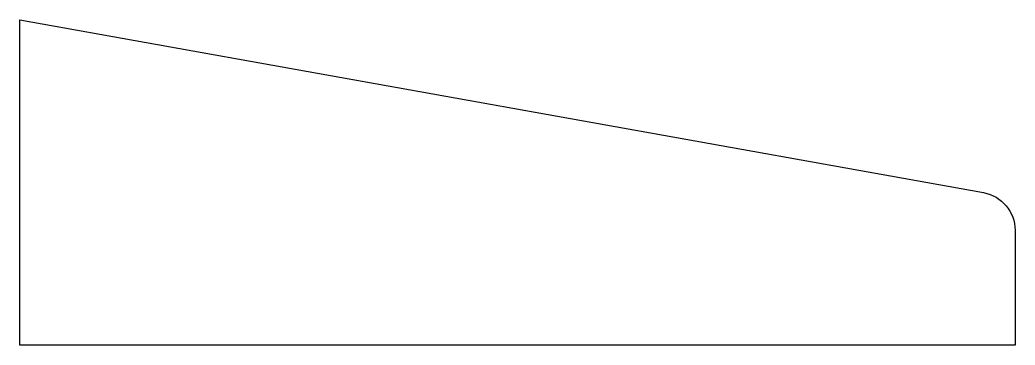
# Model space of a CAD drawing. Header units: metres. Extents: x 0 to 0.52, y -0.17 to 0.
import ezdxf

# ---------------------------------------------------------------- set-up
doc = ezdxf.new("R2010")
doc.units = ezdxf.units.M
doc.header["$LTSCALE"] = 0.2

msp = doc.modelspace()

# ---------------------------------------------------------------- linework, layer by layer
at = {"flags": 128}
msp.add_lwpolyline([(0, -0.17), (0, 0), (0.50353, -0.09031, -0.363138), (0.52, -0.11), (0.52, -0.17)], format="xyb", close=True, dxfattribs=at)

doc.saveas('drawing.dxf')
